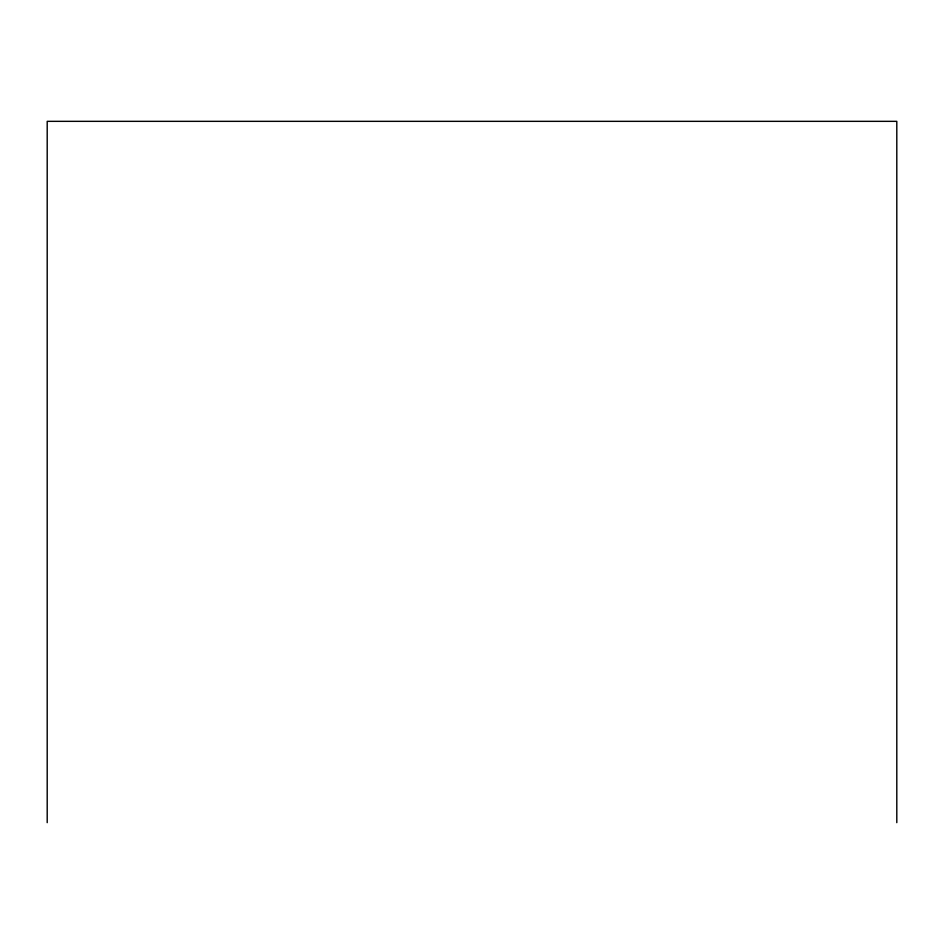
<?xml version="1.0" encoding="UTF-8"?>
<svg xmlns="http://www.w3.org/2000/svg" width="944" height="944" viewBox="0 0 944 944"><rect width="100%" height="100%" fill="white"/><g stroke="black" fill="none" stroke-linecap="round" stroke-linejoin="round"><path stroke-width="1.42" d="M896.8 822.661L896.8 121.339L47.2 121.339L47.2 822.661"/></g></svg>
